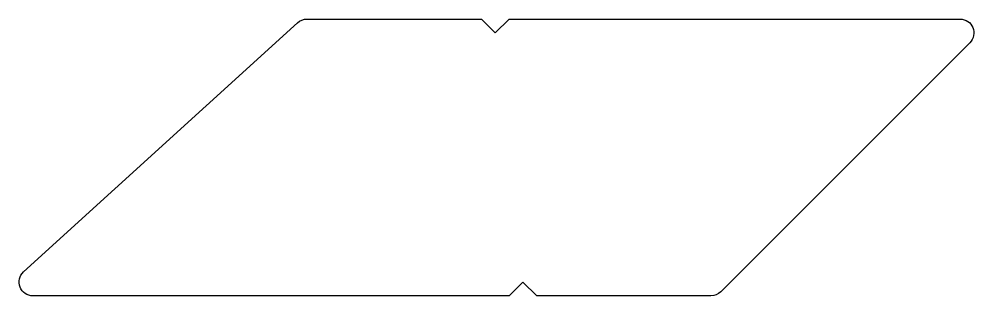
# Model space of a CAD drawing. Extents: x 141.1 to 175.6, y 215.3 to 225.3.
import ezdxf

# ---------------------------------------------------------------- set-up
doc = ezdxf.new("R2010")
doc.units = 0
doc.header["$LTSCALE"] = 15
doc.layers.get('0').update_dxf_attribs({"linetype": 'CONTINUOUS'})

msp = doc.modelspace()

# ---------------------------------------------------------------- linework, layer by layer
at = {"color": 0, "linetype": 'BYBLOCK'}
msp.add_lwpolyline([(157.818, 225.282), (158.318, 224.782), (158.818, 225.282), (175.111, 225.282, -0.668179), (175.465, 224.428), (166.465, 215.428, -0.198912), (166.111, 215.282), (159.818, 215.282), (159.318, 215.782), (158.818, 215.282), (141.612, 215.282, -0.685524), (141.275, 216.152), (151.175, 225.152, -0.186575), (151.512, 225.282)], format="xyb", close=True, dxfattribs=at)

doc.saveas('drawing.dxf')
